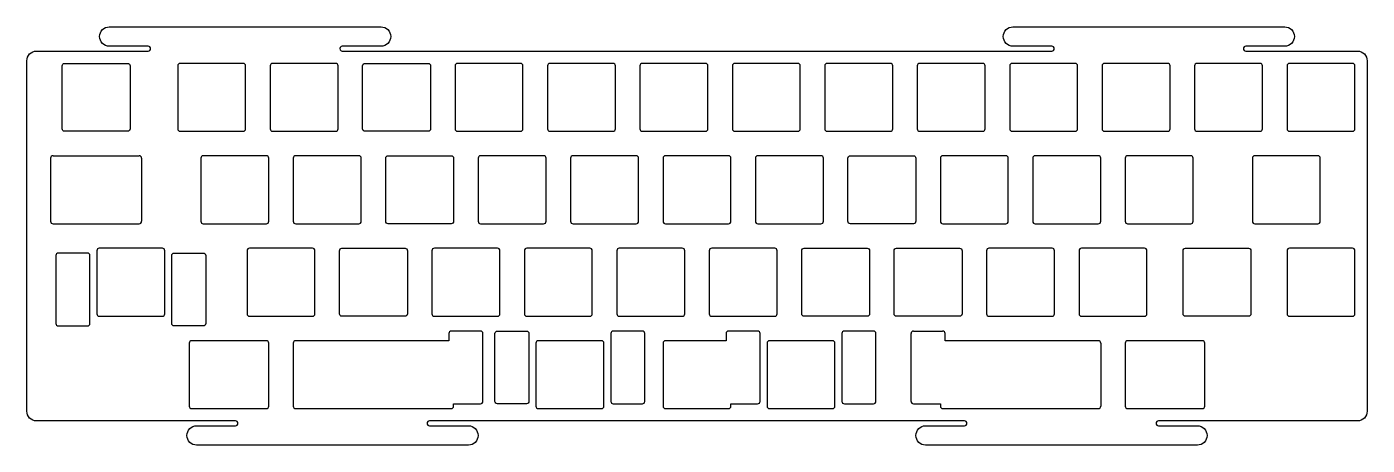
# Model space of a CAD drawing. Header units: millimetres. Extents: x 0 to 276, y -81 to 5.
import ezdxf

# ---------------------------------------------------------------- set-up
doc = ezdxf.new("R2010")
doc.units = ezdxf.units.MM
doc.layers.get('0').update_dxf_attribs({"linetype": 'CONTINUOUS'})

msp = doc.modelspace()

# ---------------------------------------------------------------- linework, layer by layer
for p, q in [((4.90625, -22.075), (4.90625, -35.075)), ((5.40625, -21.575), (23.16875, -21.575)), ((23.66875, -22.075), (23.66875, -35.075)), ((5.40625, -35.575), (23.16875, -35.575)), ((182.7375, -57.675), (188.7375, -57.675)), ((182.2375, -72.175), (182.2375, -58.175)), ((189.2375, -59.675), (189.2375, -58.175)), ((220.8125, -59.675), (189.2375, -59.675)), ((221.3125, -60.175), (221.3125, -73.175)), ((182.7375, -72.675), (188.2625, -72.675)), ((188.2625, -72.675), (188.2625, -73.175)), ((188.7625, -73.675), (220.8125, -73.675))]:
    msp.add_line(p, q)
for points in [[(0, -74.2), (0, -2, -0.414213562), (2, 0), (25, 0, 0.999999627), (25, 1), (17, 1, -0.414213562), (15, 3, -0.414213562), (17, 5), (45, 5), (73, 5, -0.414213562), (75, 3, -0.414213562), (73, 1), (65, 1, 1.000000969), (65, 0), (211.225, 0, 1), (211.225, 1), (203.225, 1, -0.414213562), (201.225, 3, -0.414213562), (203.225, 5), (231.225, 5), (259.225, 5, -0.414213562), (261.225, 3, -0.414213562), (259.225, 1), (251.225, 1, 1), (251.225, 0), (274.225, 0, -0.414213562), (276.225, -2), (276.225, -74.2, -0.414213562), (274.225, -76.2), (233.225, -76.2, 1), (233.225, -77.2), (241.225, -77.2, -0.414213562), (243.225, -79.2, -0.414213562), (241.225, -81.2), (213.225, -81.2), (185.225, -81.2, -0.414213562), (183.225, -79.2, -0.414213562), (185.225, -77.2), (193.225, -77.2, 1), (193.225, -76.2), (83.00001, -76.2, 1), (83.00001, -77.2), (91.00001, -77.2, -0.414213562), (93.00001, -79.2, -0.414213562), (91.00001, -81.2), (63.00001, -81.2), (35.00001, -81.2, -0.414213562), (33.00001, -79.2, -0.414213562), (35.00001, -77.2), (43.00001, -77.2, 1), (43.00001, -76.2), (2, -76.2, -0.414213562)], [(7.7875, -2.525), (20.7875, -2.525, -0.414213562), (21.2875, -3.025), (21.2875, -16.025, -0.414213562), (20.7875, -16.525), (7.7875, -16.525, -0.414213562), (7.2875, -16.025), (7.2875, -3.025, -0.414213562)], [(31.1, -16.025, 0.414213562), (31.6, -16.525), (44.6, -16.525, 0.414213562), (45.1, -16.025), (45.1, -3.025, 0.414213562), (44.6, -2.525), (31.6, -2.525, 0.414213562), (31.1, -3.025)], [(63.65, -16.525, 0.414213562), (64.15, -16.025), (64.15, -3.025, 0.414213562), (63.65, -2.525), (50.65, -2.525, 0.414213562), (50.15, -3.025), (50.15, -16.025, 0.414213562), (50.65, -16.525)], [(69.7, -2.525), (82.7, -2.525, -0.414213562), (83.2, -3.025), (83.2, -16.025, -0.414213562), (82.7, -16.525), (69.7, -16.525, -0.414213562), (69.2, -16.025), (69.2, -3.025, -0.414213562)], [(102.25, -3.025, 0.414213562), (101.75, -2.525), (88.75, -2.525, 0.414213562), (88.25, -3.025), (88.25, -16.025, 0.414213562), (88.75, -16.525), (101.75, -16.525, 0.414213562), (102.25, -16.025)], [(120.8, -16.525, 0.414213562), (121.3, -16.025), (121.3, -3.025, 0.414213562), (120.8, -2.525), (107.8, -2.525, 0.414213562), (107.3, -3.025), (107.3, -16.025, 0.414213562), (107.8, -16.525)], [(140.35, -3.025, 0.414213562), (139.85, -2.525), (126.85, -2.525, 0.414213562), (126.35, -3.025), (126.35, -16.025, 0.414213562), (126.85, -16.525), (139.85, -16.525, 0.414213562), (140.35, -16.025)], [(158.9, -16.525, 0.414213562), (159.4, -16.025), (159.4, -3.025, 0.414213562), (158.9, -2.525), (145.9, -2.525, 0.414213562), (145.4, -3.025), (145.4, -16.025, 0.414213562), (145.9, -16.525)], [(164.45, -3.025), (164.45, -16.025, 0.414213562), (164.95, -16.525), (177.95, -16.525, 0.414213562), (178.45, -16.025), (178.45, -3.025, 0.414213562), (177.95, -2.525), (164.95, -2.525, 0.414213562)], [(197, -16.525, 0.414213562), (197.5, -16.025), (197.5, -3.025, 0.414213562), (197, -2.525), (184, -2.525, 0.414213562), (183.5, -3.025), (183.5, -16.025, 0.414213562), (184, -16.525)], [(216.05, -16.525, 0.414213562), (216.55, -16.025), (216.55, -3.025, 0.414213562), (216.05, -2.525), (203.05, -2.525, 0.414213562), (202.55, -3.025), (202.55, -16.025, 0.414213562), (203.05, -16.525)], [(221.6, -3.025), (221.6, -16.025, 0.414213562), (222.1, -16.525), (235.1, -16.525, 0.414213562), (235.6, -16.025), (235.6, -3.025, 0.414213562), (235.1, -2.525), (222.1, -2.525, 0.414213562)], [(241.15, -16.525), (254.15, -16.525, 0.414213562), (254.65, -16.025), (254.65, -3.025, 0.414213562), (254.15, -2.525), (241.15, -2.525, 0.414213562), (240.65, -3.025), (240.65, -16.025, 0.414213562)], [(273.2, -16.525, 0.414213562), (273.7, -16.025), (273.7, -3.025, 0.414213562), (273.2, -2.525), (260.2, -2.525, 0.414213562), (259.7, -3.025), (259.7, -16.025, 0.414213562), (260.2, -16.525)], [(35.8625, -35.075, 0.414213562), (36.3625, -35.575), (49.3625, -35.575, 0.414213562), (49.8625, -35.075), (49.8625, -22.075, 0.414213562), (49.3625, -21.575), (36.3625, -21.575, 0.414213562), (35.8625, -22.075)], [(54.9125, -35.075, 0.414213562), (55.4125, -35.575), (68.4125, -35.575, 0.414213562), (68.9125, -35.075), (68.9125, -22.075, 0.414213562), (68.4125, -21.575), (55.4125, -21.575, 0.414213562), (54.9125, -22.075)], [(74.4625, -21.575), (87.4625, -21.575, -0.414213562), (87.9625, -22.075), (87.9625, -35.075, -0.414213562), (87.4625, -35.575), (74.4625, -35.575, -0.414213562), (73.9625, -35.075), (73.9625, -22.075, -0.414213562)], [(107.0125, -22.075, 0.414213562), (106.5125, -21.575), (93.5125, -21.575, 0.414213562), (93.0125, -22.075), (93.0125, -35.075, 0.414213562), (93.5125, -35.575), (106.5125, -35.575, 0.414213562), (107.0125, -35.075)], [(126.0625, -22.075, 0.414213562), (125.5625, -21.575), (112.5625, -21.575, 0.414213562), (112.0625, -22.075), (112.0625, -35.075, 0.414213562), (112.5625, -35.575), (125.5625, -35.575, 0.414213562), (126.0625, -35.075)], [(131.6125, -35.575), (144.6125, -35.575, 0.414213562), (145.1125, -35.075), (145.1125, -22.075, 0.414213562), (144.6125, -21.575), (131.6125, -21.575, 0.414213562), (131.1125, -22.075), (131.1125, -35.075, 0.414213562)], [(150.1625, -22.075), (150.1625, -35.075, 0.414213562), (150.6625, -35.575), (163.6625, -35.575, 0.414213562), (164.1625, -35.075), (164.1625, -22.075, 0.414213562), (163.6625, -21.575), (150.6625, -21.575, 0.414213562)], [(169.7125, -21.575), (182.7125, -21.575, -0.414213562), (183.2125, -22.075), (183.2125, -35.075, -0.414213562), (182.7125, -35.575), (169.7125, -35.575, -0.414213562), (169.2125, -35.075), (169.2125, -22.075, -0.414213562)], [(202.2625, -22.075, 0.414213562), (201.7625, -21.575), (188.7625, -21.575, 0.414213562), (188.2625, -22.075), (188.2625, -35.075, 0.414213562), (188.7625, -35.575), (201.7625, -35.575, 0.414213562), (202.2625, -35.075)], [(207.3125, -35.075, 0.414213562), (207.8125, -35.575), (220.8125, -35.575, 0.414213562), (221.3125, -35.075), (221.3125, -22.075, 0.414213562), (220.8125, -21.575), (207.8125, -21.575, 0.414213562), (207.3125, -22.075)], [(226.3625, -35.075, 0.414213562), (226.8625, -35.575), (239.8625, -35.575, 0.414213562), (240.3625, -35.075), (240.3625, -22.075, 0.414213562), (239.8625, -21.575), (226.8625, -21.575, 0.414213562), (226.3625, -22.075)], [(266.55625, -22.075, 0.414213562), (266.05625, -21.575), (253.05625, -21.575, 0.414213562), (252.55625, -22.075), (252.55625, -35.075, 0.414213562), (253.05625, -35.575), (266.05625, -35.575, 0.414213562), (266.55625, -35.075)], [(14.93125, -54.625), (27.93125, -54.625, 0.414213562), (28.43125, -54.125), (28.43125, -41.125, 0.414213562), (27.93125, -40.625), (14.93125, -40.625, 0.414213562), (14.43125, -41.125), (14.43125, -54.125, 0.414213562)], [(45.3875, -54.125, 0.414213562), (45.8875, -54.625), (58.8875, -54.625, 0.414213562), (59.3875, -54.125), (59.3875, -41.125, 0.414213562), (58.8875, -40.625), (45.8875, -40.625, 0.414213562), (45.3875, -41.125)], [(64.9375, -40.625), (77.9375, -40.625, -0.414213562), (78.4375, -41.125), (78.4375, -54.125, -0.414213562), (77.9375, -54.625), (64.9375, -54.625, -0.414213562), (64.4375, -54.125), (64.4375, -41.125, -0.414213562)], [(97.4875, -41.125, 0.414213562), (96.9875, -40.625), (83.9875, -40.625, 0.414213562), (83.4875, -41.125), (83.4875, -54.125, 0.414213562), (83.9875, -54.625), (96.9875, -54.625, 0.414213562), (97.4875, -54.125)], [(102.5375, -54.125, 0.414213562), (103.0375, -54.625), (116.0375, -54.625, 0.414213562), (116.5375, -54.125), (116.5375, -41.125, 0.414213562), (116.0375, -40.625), (103.0375, -40.625, 0.414213562), (102.5375, -41.125)], [(135.5875, -41.125, 0.414213562), (135.0875, -40.625), (122.0875, -40.625, 0.414213562), (121.5875, -41.125), (121.5875, -54.125, 0.414213562), (122.0875, -54.625), (135.0875, -54.625, 0.414213562), (135.5875, -54.125)], [(141.1375, -54.625), (154.1375, -54.625, 0.414213562), (154.6375, -54.125), (154.6375, -41.125, 0.414213562), (154.1375, -40.625), (141.1375, -40.625, 0.414213562), (140.6375, -41.125), (140.6375, -54.125, 0.414213562)], [(173.6875, -41.125), (173.6875, -54.125, -0.414213562), (173.1875, -54.625), (160.1875, -54.625, -0.414213562), (159.6875, -54.125), (159.6875, -41.125, -0.414213562), (160.1875, -40.625), (173.1875, -40.625, -0.414213562)], [(179.2375, -40.625), (192.2375, -40.625, -0.414213562), (192.7375, -41.125), (192.7375, -54.125, -0.414213562), (192.2375, -54.625), (179.2375, -54.625, -0.414213562), (178.7375, -54.125), (178.7375, -41.125, -0.414213562)], [(197.7875, -54.125, 0.414213562), (198.2875, -54.625), (211.2875, -54.625, 0.414213562), (211.7875, -54.125), (211.7875, -41.125, 0.414213562), (211.2875, -40.625), (198.2875, -40.625, 0.414213562), (197.7875, -41.125)], [(230.3375, -54.625, 0.414213562), (230.8375, -54.125), (230.8375, -41.125, 0.414213562), (230.3375, -40.625), (217.3375, -40.625, 0.414213562), (216.8375, -41.125), (216.8375, -54.125, 0.414213562), (217.3375, -54.625)], [(252.26875, -41.125), (252.26875, -54.125, -0.414213562), (251.76875, -54.625), (238.76875, -54.625, -0.414213562), (238.26875, -54.125), (238.26875, -41.125, -0.414213562), (238.76875, -40.625), (251.76875, -40.625, -0.414213562)], [(273.7, -41.125, 0.414213562), (273.2, -40.625), (260.2, -40.625, 0.414213562), (259.7, -41.125), (259.7, -54.125, 0.414213562), (260.2, -54.625), (273.2, -54.625, 0.414213562), (273.7, -54.125)], [(12.99325, -42.125, 0.414213562), (12.49325, -41.625), (6.49325, -41.625, 0.414213562), (5.99325, -42.125), (5.99325, -56.125, 0.414213562), (6.49325, -56.625), (12.49325, -56.625, 0.414213562), (12.99325, -56.125)], [(30.36925, -41.625), (36.36925, -41.625, -0.414213562), (36.86925, -42.125), (36.86925, -56.125, -0.414213562), (36.36925, -56.625), (30.36925, -56.625, -0.414213562), (29.86925, -56.125), (29.86925, -42.125, -0.414213562)], [(54.9125, -73.175, 0.414213562), (55.4125, -73.675), (87.4625, -73.675, 0.414213562), (87.9625, -73.175), (87.9625, -72.675), (93.4875, -72.675, 0.414213562), (93.9875, -72.175), (93.9875, -58.175, 0.414213562), (93.4875, -57.675), (87.4875, -57.675, 0.414213562), (86.9875, -58.175), (86.9875, -59.675), (55.4125, -59.675, 0.414213562), (54.9125, -60.175)], [(96.48075, -72.175), (96.48075, -58.175, -0.414213562), (96.98075, -57.675), (102.98075, -57.675, -0.414213562), (103.48075, -58.175), (103.48075, -72.175, -0.414213562), (102.98075, -72.675), (96.98075, -72.675, -0.414213562)], [(126.85675, -72.675, 0.414213562), (127.35675, -72.175), (127.35675, -58.175, 0.414213562), (126.85675, -57.675), (120.85675, -57.675, 0.414213562), (120.35675, -58.175), (120.35675, -72.175, 0.414213562), (120.85675, -72.675)], [(131.1125, -60.175), (131.1125, -73.175, 0.414213562), (131.6125, -73.675), (144.6125, -73.675, 0.414213562), (145.1125, -73.175), (145.1125, -72.675), (150.60575, -72.675, 0.414213562), (151.10575, -72.175), (151.10575, -58.175, 0.414213562), (150.60575, -57.675), (144.60575, -57.675, 0.414213562), (144.10575, -58.175), (144.10575, -59.675), (131.6125, -59.675, 0.414213562)], [(168.48175, -57.675, 0.414213562), (167.98175, -58.175), (167.98175, -72.175, 0.414213562), (168.48175, -72.675), (174.48175, -72.675, 0.414213562), (174.98175, -72.175), (174.98175, -58.175, 0.414213562), (174.48175, -57.675)], [(49.8625, -60.175, 0.414213562), (49.3625, -59.675), (33.98125, -59.675, 0.414213562), (33.48125, -60.175), (33.48125, -73.175, 0.414213562), (33.98125, -73.675), (49.3625, -73.675, 0.414213562), (49.8625, -73.175)], [(118.41875, -73.675, 0.414213562), (118.91875, -73.175), (118.91875, -60.175, 0.414213562), (118.41875, -59.675), (105.41875, -59.675, 0.414213562), (104.91875, -60.175), (104.91875, -73.175, 0.414213562), (105.41875, -73.675)], [(166.04375, -73.675, 0.414213562), (166.54375, -73.175), (166.54375, -60.175, 0.414213562), (166.04375, -59.675), (153.04375, -59.675, 0.414213562), (152.54375, -60.175), (152.54375, -73.175, 0.414213562), (153.04375, -73.675)], [(226.8625, -59.675, 0.414213562), (226.3625, -60.175), (226.3625, -73.175, 0.414213562), (226.8625, -73.675), (242.24375, -73.675, 0.414213562), (242.74375, -73.175), (242.74375, -60.175, 0.414213562), (242.24375, -59.675)]]:
    msp.add_lwpolyline(points, format="xyb", close=True)
for centre, start, end in [((5.40625, -22.075), 90, 180), ((23.16875, -22.075), 0, 90), ((5.40625, -35.075), 180, 270), ((23.16875, -35.075), -90, 0), ((182.7375, -58.175), 90, 180), ((188.7375, -58.175), 0, 90), ((220.8125, -60.175), 0, 90), ((182.7375, -72.175), 180, 270), ((188.7625, -73.175), 180, 270), ((220.8125, -73.175), -90, 0)]:
    msp.add_arc(centre, 0.5, start, end)

doc.saveas('drawing.dxf')
